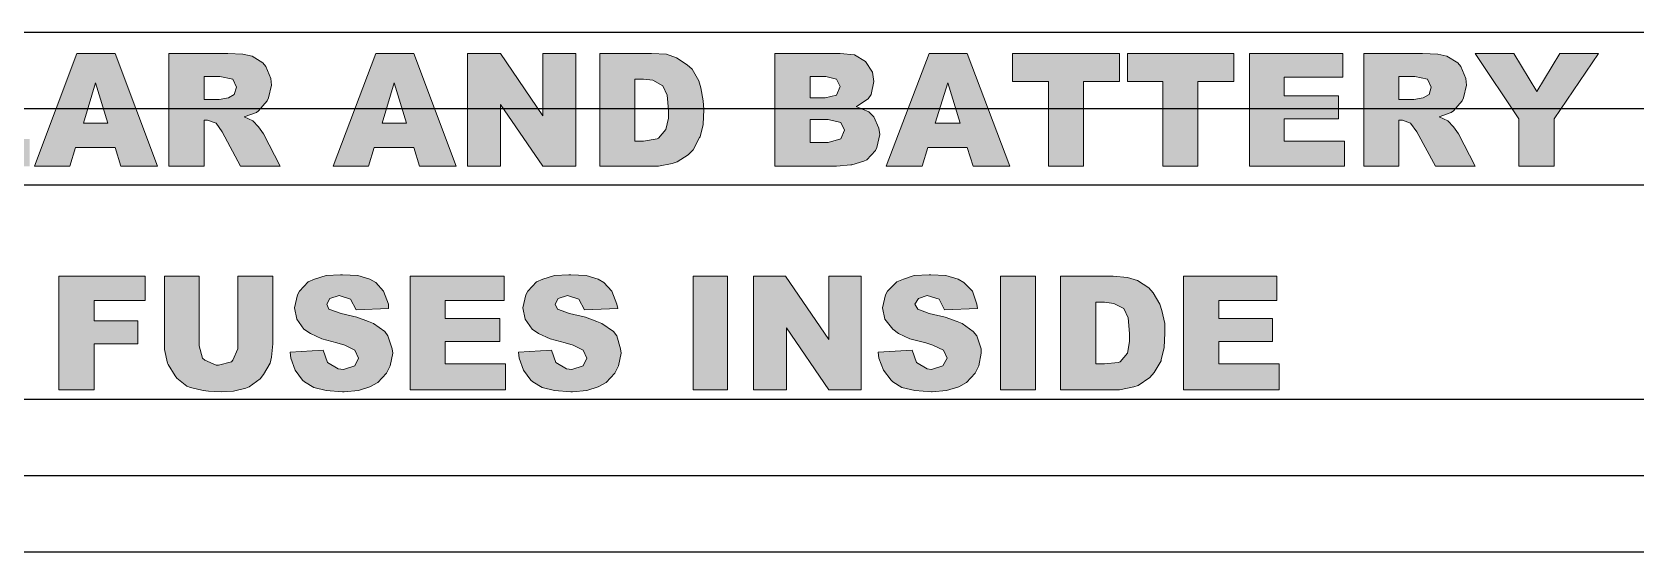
# Model space of a CAD drawing. Header units: inches. Extents: x 2382.42 to 2389.42, y 7443.56 to 7450.56.
# Drawn here: x 2384.88 to 2387.504, y 7443.56 to 7444.41 of the extents above; entities that cross this region are included whole.
import ezdxf

# ---------------------------------------------------------------- set-up
doc = ezdxf.new("R2010")
doc.units = ezdxf.units.IN
doc.header["$MEASUREMENT"] = 0
for name, color, linetype in [('fill', 72, 'Continuous'), ('outline', 7, 'Continuous'), ('Score', 72, 'Continuous')]:
    doc.layers.add(name, color=color, linetype=linetype)

msp = doc.modelspace()

# ---------------------------------------------------------------- hatches: boundary and pattern name
at = {"layer": 'fill'}
h = msp.add_hatch(color=256, dxfattribs=at)
h.dxf.hatch_style = 1
h.paths.add_polyline_path([(2384.9238, 7444.0112), (2384.9238, 7443.8256), (2384.9814, 7443.8256), (2384.9814, 7443.9008), (2385.053, 7443.9008), (2385.053, 7443.9384), (2384.9814, 7443.9384), (2384.9814, 7443.9713), (2385.0648, 7443.9713), (2385.0648, 7444.0112)])
h.paths.add_polyline_path([(2386.9161, 7443.9713), (2386.9161, 7444.0112), (2386.7634, 7444.0112), (2386.7634, 7443.8256), (2386.9197, 7443.8256), (2386.9197, 7443.8679), (2386.821, 7443.8679), (2386.821, 7443.9043), (2386.9091, 7443.9043), (2386.9091, 7443.9419), (2386.821, 7443.9419), (2386.821, 7443.9713)])
h.paths.add_polyline_path([(2386.6718, 7444.0089), (2386.6483, 7444.0112), (2386.5625, 7444.0112), (2386.5625, 7443.8256), (2386.6483, 7443.8256), (2386.6589, 7443.8256), (2386.6824, 7443.8303), (2386.6894, 7443.8327), (2386.7082, 7443.8456), (2386.7153, 7443.8538), (2386.727, 7443.8726), (2386.727, 7443.875), (2386.7317, 7443.8938), (2386.7329, 7443.9184), (2386.7329, 7443.9337), (2386.7282, 7443.9549), (2386.7247, 7443.9654), (2386.7141, 7443.9842), (2386.707, 7443.9924), (2386.6882, 7444.0042)])
h.paths.add_polyline_path([(2386.6201, 7443.9689), (2386.6342, 7443.9689), (2386.6495, 7443.9666), (2386.6659, 7443.9584), (2386.673, 7443.9431), (2386.6753, 7443.9173), (2386.6753, 7443.9043), (2386.6718, 7443.8855), (2386.66, 7443.8714), (2386.6565, 7443.8703), (2386.6342, 7443.8679), (2386.6201, 7443.8679)], flags=16)
h.paths.add_polyline_path([(2386.4639, 7443.8256), (2386.4639, 7444.0112), (2386.5214, 7444.0112), (2386.5214, 7443.8256)])
h.paths.add_polyline_path([(2386.3746, 7444.0124), (2386.3499, 7444.0136), (2386.3476, 7444.0136), (2386.3229, 7444.0124), (2386.3053, 7444.0065), (2386.2947, 7444.0018), (2386.2794, 7443.9866), (2386.2759, 7443.9807), (2386.2712, 7443.9596), (2386.2747, 7443.9408), (2386.2877, 7443.9243), (2386.2971, 7443.9173), (2386.3159, 7443.909), (2386.3417, 7443.902), (2386.3535, 7443.8985), (2386.3711, 7443.8902), (2386.3769, 7443.8773), (2386.3699, 7443.8644), (2386.3511, 7443.8585), (2386.3441, 7443.8597), (2386.3264, 7443.8703), (2386.3194, 7443.8902), (2386.2642, 7443.8867), (2386.2653, 7443.8773), (2386.2724, 7443.8574), (2386.2853, 7443.8409), (2386.2877, 7443.8386), (2386.3029, 7443.8292), (2386.3241, 7443.8245), (2386.3511, 7443.8221), (2386.3523, 7443.8221), (2386.3758, 7443.8245), (2386.3957, 7443.8303), (2386.4087, 7443.8374), (2386.4228, 7443.8527), (2386.4286, 7443.8644), (2386.4322, 7443.8855), (2386.4322, 7443.8926), (2386.4251, 7443.9137), (2386.4192, 7443.9208), (2386.4016, 7443.9337), (2386.3934, 7443.9372), (2386.3734, 7443.9443), (2386.3476, 7443.9502), (2386.3288, 7443.9572), (2386.3241, 7443.9654), (2386.33, 7443.9748), (2386.3441, 7443.9795), (2386.364, 7443.9736), (2386.3722, 7443.956), (2386.4263, 7443.9584), (2386.4251, 7443.9654), (2386.4181, 7443.9866), (2386.404, 7444.0007), (2386.3946, 7444.0065)])
h.paths.add_polyline_path([(2386.236, 7443.8256), (2386.236, 7444.0112), (2386.1831, 7444.0112), (2386.1831, 7443.9079), (2386.1126, 7444.0112), (2386.0598, 7444.0112), (2386.0598, 7443.8256), (2386.1138, 7443.8256), (2386.1138, 7443.9267), (2386.1831, 7443.8256)])
h.paths.add_polyline_path([(2385.9611, 7443.8256), (2385.9611, 7444.0112), (2386.0175, 7444.0112), (2386.0175, 7443.8256)])
h.paths.add_polyline_path([(2385.7861, 7444.0124), (2385.7614, 7444.0136), (2385.7579, 7444.0136), (2385.7344, 7444.0124), (2385.7156, 7444.0065), (2385.705, 7444.0018), (2385.6909, 7443.9866), (2385.6874, 7443.9807), (2385.6827, 7443.9596), (2385.6862, 7443.9408), (2385.698, 7443.9243), (2385.7085, 7443.9173), (2385.7273, 7443.909), (2385.752, 7443.902), (2385.7649, 7443.8985), (2385.7814, 7443.8902), (2385.7872, 7443.8773), (2385.7814, 7443.8644), (2385.7626, 7443.8585), (2385.7543, 7443.8597), (2385.7367, 7443.8703), (2385.7297, 7443.8902), (2385.6756, 7443.8867), (2385.6768, 7443.8773), (2385.6839, 7443.8574), (2385.6956, 7443.8409), (2385.6991, 7443.8386), (2385.7144, 7443.8292), (2385.7344, 7443.8245), (2385.7614, 7443.8221), (2385.7637, 7443.8221), (2385.7872, 7443.8245), (2385.806, 7443.8303), (2385.819, 7443.8374), (2385.8331, 7443.8527), (2385.8389, 7443.8644), (2385.8436, 7443.8855), (2385.8425, 7443.8926), (2385.8366, 7443.9137), (2385.8307, 7443.9208), (2385.8119, 7443.9337), (2385.8037, 7443.9372), (2385.7849, 7443.9443), (2385.759, 7443.9502), (2385.7391, 7443.9572), (2385.7356, 7443.9654), (2385.7403, 7443.9748), (2385.7555, 7443.9795), (2385.7743, 7443.9736), (2385.7837, 7443.956), (2385.8378, 7443.9584), (2385.8366, 7443.9654), (2385.8284, 7443.9866), (2385.8154, 7444.0007), (2385.806, 7444.0065)])
h.paths.add_polyline_path([(2385.6521, 7443.9713), (2385.6521, 7444.0112), (2385.4983, 7444.0112), (2385.4983, 7443.8256), (2385.6545, 7443.8256), (2385.6545, 7443.8679), (2385.5558, 7443.8679), (2385.5558, 7443.9043), (2385.6451, 7443.9043), (2385.6451, 7443.9419), (2385.5558, 7443.9419), (2385.5558, 7443.9713)])
h.paths.add_polyline_path([(2385.4125, 7444.0124), (2385.3878, 7444.0136), (2385.3843, 7444.0136), (2385.3608, 7444.0124), (2385.342, 7444.0065), (2385.3315, 7444.0018), (2385.3174, 7443.9866), (2385.3138, 7443.9807), (2385.3091, 7443.9596), (2385.3127, 7443.9408), (2385.3244, 7443.9243), (2385.335, 7443.9173), (2385.3538, 7443.909), (2385.3784, 7443.902), (2385.3914, 7443.8985), (2385.4078, 7443.8902), (2385.4137, 7443.8773), (2385.4078, 7443.8644), (2385.389, 7443.8585), (2385.3808, 7443.8597), (2385.3632, 7443.8703), (2385.3561, 7443.8902), (2385.3021, 7443.8867), (2385.3033, 7443.8773), (2385.3103, 7443.8574), (2385.3221, 7443.8409), (2385.3256, 7443.8386), (2385.3409, 7443.8292), (2385.3608, 7443.8245), (2385.3878, 7443.8221), (2385.3902, 7443.8221), (2385.4137, 7443.8245), (2385.4325, 7443.8303), (2385.4454, 7443.8374), (2385.4595, 7443.8527), (2385.4654, 7443.8644), (2385.4701, 7443.8855), (2385.4689, 7443.8926), (2385.4618, 7443.9137), (2385.4571, 7443.9208), (2385.4384, 7443.9337), (2385.4301, 7443.9372), (2385.4113, 7443.9443), (2385.3855, 7443.9502), (2385.3655, 7443.9572), (2385.362, 7443.9654), (2385.3667, 7443.9748), (2385.382, 7443.9795), (2385.4008, 7443.9736), (2385.4102, 7443.956), (2385.463, 7443.9584), (2385.463, 7443.9654), (2385.4548, 7443.9866), (2385.4419, 7444.0007), (2385.4325, 7444.0065)])
h.paths.add_polyline_path([(2385.1529, 7443.8973), (2385.1529, 7444.0112), (2385.0965, 7444.0112), (2385.0965, 7443.9008), (2385.0965, 7443.8914), (2385.1012, 7443.8691), (2385.1024, 7443.8667), (2385.1141, 7443.848), (2385.1165, 7443.8444), (2385.1329, 7443.8315), (2385.1388, 7443.8292), (2385.1599, 7443.8245), (2385.1682, 7443.8233), (2385.1893, 7443.8221), (2385.2093, 7443.8233), (2385.2293, 7443.828), (2385.2351, 7443.8303), (2385.2527, 7443.8433), (2385.2586, 7443.8503), (2385.2692, 7443.8691), (2385.2715, 7443.8785), (2385.2739, 7443.9008), (2385.2739, 7444.0112), (2385.2163, 7444.0112), (2385.2163, 7443.8973), (2385.2163, 7443.8926), (2385.2081, 7443.8738), (2385.2058, 7443.8714), (2385.1846, 7443.8656), (2385.1811, 7443.8656), (2385.1623, 7443.8738), (2385.1588, 7443.8773)])
h.paths.add_polyline_path([(2387.312, 7444.2685), (2387.312, 7444.191), (2387.3696, 7444.191), (2387.3696, 7444.2685), (2387.4424, 7444.3754), (2387.379, 7444.3754), (2387.3414, 7444.3131), (2387.3038, 7444.3754), (2387.2404, 7444.3754)])
h.paths.add_polyline_path([(2387.1793, 7444.3742), (2387.1546, 7444.3754), (2387.0583, 7444.3754), (2387.0583, 7444.191), (2387.1158, 7444.191), (2387.1158, 7444.2661), (2387.1217, 7444.2661), (2387.1346, 7444.2614), (2387.1452, 7444.2474), (2387.1757, 7444.191), (2387.2404, 7444.191), (2387.2133, 7444.2438), (2387.2051, 7444.2556), (2387.1957, 7444.265), (2387.1816, 7444.272), (2387.2016, 7444.2791), (2387.2051, 7444.2814), (2387.2192, 7444.2979), (2387.2216, 7444.3026), (2387.2263, 7444.3237), (2387.2251, 7444.3343), (2387.2169, 7444.3543), (2387.2122, 7444.3601), (2387.1945, 7444.3707)])
h.paths.add_polyline_path([(2387.1158, 7444.3378), (2387.1417, 7444.3378), (2387.1628, 7444.3331), (2387.1687, 7444.3202), (2387.1652, 7444.3084), (2387.1558, 7444.3026), (2387.1405, 7444.3002), (2387.1158, 7444.3002)], flags=16)
h.paths.add_polyline_path([(2387.0242, 7444.3366), (2387.0242, 7444.3754), (2386.8715, 7444.3754), (2386.8715, 7444.191), (2387.0266, 7444.191), (2387.0266, 7444.2321), (2386.9279, 7444.2321), (2386.9279, 7444.2685), (2387.0172, 7444.2685), (2387.0172, 7444.3061), (2386.9279, 7444.3061), (2386.9279, 7444.3366)])
h.paths.add_polyline_path([(2386.8457, 7444.3296), (2386.8457, 7444.3754), (2386.6718, 7444.3754), (2386.6718, 7444.3296), (2386.7294, 7444.3296), (2386.7294, 7444.191), (2386.7869, 7444.191), (2386.7869, 7444.3296)])
h.paths.add_polyline_path([(2386.6589, 7444.3296), (2386.6589, 7444.3754), (2386.4838, 7444.3754), (2386.4838, 7444.3296), (2386.5426, 7444.3296), (2386.5426, 7444.191), (2386.6001, 7444.191), (2386.6001, 7444.3296)])
h.paths.add_polyline_path([(2386.4791, 7444.191), (2386.4098, 7444.3754), (2386.3476, 7444.3754), (2386.2771, 7444.191), (2386.3358, 7444.191), (2386.3452, 7444.2215), (2386.4098, 7444.2215), (2386.4192, 7444.191)])
h.paths.add_polyline_path([(2386.3981, 7444.2614), (2386.357, 7444.2614), (2386.3781, 7444.3272)], flags=16)
h.paths.add_polyline_path([(2386.2254, 7444.373), (2386.2019, 7444.3754), (2386.095, 7444.3754), (2386.095, 7444.191), (2386.1937, 7444.191), (2386.196, 7444.191), (2386.2195, 7444.1933), (2386.2207, 7444.1933), (2386.2407, 7444.1992), (2386.2454, 7444.2015), (2386.2595, 7444.2168), (2386.2618, 7444.2215), (2386.2665, 7444.2427), (2386.2653, 7444.2532), (2386.2571, 7444.272), (2386.2489, 7444.2802), (2386.2278, 7444.2885), (2386.2301, 7444.2896), (2386.2477, 7444.3014), (2386.2524, 7444.3084), (2386.2571, 7444.3296), (2386.2548, 7444.3449), (2386.243, 7444.3625)])
h.paths.add_polyline_path([(2386.1526, 7444.3378), (2386.1784, 7444.3378), (2386.196, 7444.3331), (2386.2019, 7444.3214), (2386.196, 7444.3073), (2386.1772, 7444.3026), (2386.1526, 7444.3026)], flags=16)
h.paths.add_polyline_path([(2386.1526, 7444.2673), (2386.1819, 7444.2673), (2386.2031, 7444.2626), (2386.209, 7444.2497), (2386.2031, 7444.2356), (2386.1819, 7444.2297), (2386.1526, 7444.2297)], flags=16)
h.paths.add_polyline_path([(2385.9176, 7444.3742), (2385.893, 7444.3754), (2385.8084, 7444.3754), (2385.8084, 7444.191), (2385.893, 7444.191), (2385.9047, 7444.191), (2385.927, 7444.1957), (2385.9353, 7444.198), (2385.9529, 7444.2098), (2385.9611, 7444.218), (2385.9717, 7444.238), (2385.9728, 7444.2391), (2385.9775, 7444.2591), (2385.9787, 7444.2838), (2385.9775, 7444.2979), (2385.974, 7444.319), (2385.9705, 7444.3308), (2385.9599, 7444.3496), (2385.9517, 7444.3566), (2385.9341, 7444.3683)])
h.paths.add_polyline_path([(2385.8659, 7444.3331), (2385.88, 7444.3331), (2385.8953, 7444.3319), (2385.9118, 7444.3225), (2385.9188, 7444.3073), (2385.9212, 7444.2826), (2385.9212, 7444.2697), (2385.9165, 7444.2509), (2385.9047, 7444.2368), (2385.9024, 7444.2356), (2385.88, 7444.2321), (2385.8659, 7444.2321)], flags=16)
h.paths.add_polyline_path([(2385.7696, 7444.191), (2385.7696, 7444.3754), (2385.7156, 7444.3754), (2385.7156, 7444.2732), (2385.6463, 7444.3754), (2385.5922, 7444.3754), (2385.5922, 7444.191), (2385.6463, 7444.191), (2385.6463, 7444.292), (2385.7156, 7444.191)])
h.paths.add_polyline_path([(2385.5734, 7444.191), (2385.5041, 7444.3754), (2385.4419, 7444.3754), (2385.3726, 7444.191), (2385.4301, 7444.191), (2385.4395, 7444.2215), (2385.5041, 7444.2215), (2385.5135, 7444.191)])
h.paths.add_polyline_path([(2385.4924, 7444.2614), (2385.4524, 7444.2614), (2385.4724, 7444.3272)], flags=16)
h.paths.add_polyline_path([(2385.2246, 7444.3742), (2385.1999, 7444.3754), (2385.1036, 7444.3754), (2385.1036, 7444.191), (2385.1611, 7444.191), (2385.1611, 7444.2661), (2385.167, 7444.2661), (2385.1811, 7444.2614), (2385.1905, 7444.2474), (2385.221, 7444.191), (2385.2856, 7444.191), (2385.2586, 7444.2438), (2385.2504, 7444.2556), (2385.241, 7444.265), (2385.2269, 7444.272), (2385.2469, 7444.2791), (2385.2504, 7444.2814), (2385.2645, 7444.2979), (2385.2668, 7444.3026), (2385.2715, 7444.3237), (2385.2704, 7444.3343), (2385.2621, 7444.3543), (2385.2574, 7444.3601), (2385.2398, 7444.3707)])
h.paths.add_polyline_path([(2385.1611, 7444.3378), (2385.187, 7444.3378), (2385.2081, 7444.3331), (2385.214, 7444.3202), (2385.2105, 7444.3084), (2385.2011, 7444.3026), (2385.1858, 7444.3002), (2385.1611, 7444.3002)], flags=16)
h.paths.add_polyline_path([(2385.0848, 7444.191), (2385.0155, 7444.3754), (2384.9532, 7444.3754), (2384.8839, 7444.191), (2384.9415, 7444.191), (2384.9508, 7444.2215), (2385.0155, 7444.2215), (2385.0249, 7444.191)])
h.paths.add_polyline_path([(2385.0037, 7444.2614), (2384.9638, 7444.2614), (2384.9837, 7444.3272)], flags=16)
h.paths.add_polyline_path([(2384.7864, 7444.2356), (2384.7864, 7444.3754), (2384.73, 7444.3754), (2384.73, 7444.191), (2384.8757, 7444.191), (2384.8757, 7444.2356)])
h.paths.add_polyline_path([(2384.6266, 7444.3766), (2384.602, 7444.3789), (2384.5879, 7444.3777), (2384.5667, 7444.3742), (2384.5479, 7444.366), (2384.5315, 7444.3531), (2384.5244, 7444.3449), (2384.515, 7444.3272), (2384.5092, 7444.3061), (2384.5068, 7444.2826), (2384.5068, 7444.2685), (2384.5115, 7444.2474), (2384.5197, 7444.2286), (2384.5209, 7444.2262), (2384.535, 7444.2086), (2384.5526, 7444.1968), (2384.5608, 7444.1945), (2384.5808, 7444.1886), (2384.6043, 7444.1874), (2384.6161, 7444.1874), (2384.6372, 7444.191), (2384.656, 7444.1992), (2384.6583, 7444.2004), (2384.6748, 7444.2133), (2384.6877, 7444.2309), (2384.6912, 7444.2403), (2384.6971, 7444.2603), (2384.6983, 7444.2849), (2384.6983, 7444.2979), (2384.6936, 7444.319), (2384.6854, 7444.3378), (2384.6736, 7444.3543), (2384.6642, 7444.3613), (2384.6466, 7444.3707)])
h.paths.add_polyline_path([(2384.582, 7444.3296), (2384.602, 7444.3355), (2384.6137, 7444.3343), (2384.6313, 7444.3237), (2384.6384, 7444.3096), (2384.6419, 7444.2849), (2384.6419, 7444.2826), (2384.6384, 7444.2579), (2384.6313, 7444.2415), (2384.6231, 7444.2356), (2384.6031, 7444.2297), (2384.5914, 7444.2309), (2384.5749, 7444.2427), (2384.5667, 7444.2579), (2384.5644, 7444.2826), (2384.5667, 7444.3061), (2384.5749, 7444.3237)], flags=16)
h.paths.add_polyline_path([(2384.4281, 7444.3766), (2384.4023, 7444.3789), (2384.3999, 7444.3789), (2384.3752, 7444.3766), (2384.3576, 7444.3719), (2384.347, 7444.366), (2384.333, 7444.3519), (2384.3294, 7444.3449), (2384.3236, 7444.3249), (2384.3283, 7444.3061), (2384.34, 7444.2885), (2384.3494, 7444.2814), (2384.3694, 7444.2732), (2384.394, 7444.2661), (2384.407, 7444.2626), (2384.4234, 7444.2556), (2384.4293, 7444.2427), (2384.4234, 7444.2297), (2384.4046, 7444.2239), (2384.3964, 7444.2239), (2384.3788, 7444.2344), (2384.3717, 7444.2556), (2384.3177, 7444.2521), (2384.3189, 7444.2427), (2384.3247, 7444.2227), (2384.3377, 7444.2051), (2384.34, 7444.2027), (2384.3553, 7444.1945), (2384.3764, 7444.1886), (2384.4034, 7444.1874), (2384.4058, 7444.1874), (2384.4281, 7444.1898), (2384.4481, 7444.1945), (2384.461, 7444.2027), (2384.4751, 7444.218), (2384.481, 7444.2297), (2384.4857, 7444.2509), (2384.4845, 7444.2579), (2384.4774, 7444.2779), (2384.4727, 7444.2849), (2384.4539, 7444.299), (2384.4457, 7444.3026), (2384.4269, 7444.3084), (2384.3999, 7444.3155), (2384.3811, 7444.3214), (2384.3764, 7444.3296), (2384.3823, 7444.3402), (2384.3976, 7444.3449), (2384.4164, 7444.339), (2384.4246, 7444.3202), (2384.4786, 7444.3237), (2384.4774, 7444.3308), (2384.4704, 7444.3507), (2384.4575, 7444.366), (2384.4469, 7444.3707)])

# ---------------------------------------------------------------- linework, layer by layer
at = {"layer": 'outline'}
for p, q in [((2383.794, 7444.4103), (2388.0405, 7444.4103)), ((2383.7422, 7444.2853), (2388.0922, 7444.2853)), ((2383.6905, 7444.1603), (2388.144, 7444.1603)), ((2382.7922, 7443.8103), (2389.0422, 7443.8103)), ((2382.7922, 7443.6853), (2389.0422, 7443.6853)), ((2382.7922, 7443.5603), (2389.0422, 7443.5603))]:
    msp.add_line(p, q, dxfattribs=at)
at = {"layer": 'Score', "lineweight": 0}
for p, q in [((2384.9532, 7444.3754), (2384.8839, 7444.191)), ((2385.0155, 7444.3754), (2384.9532, 7444.3754)), ((2385.0848, 7444.191), (2385.0155, 7444.3754)), ((2385.1999, 7444.3754), (2385.1036, 7444.3754)), ((2385.1036, 7444.3754), (2385.1036, 7444.191)), ((2385.2246, 7444.3742), (2385.1999, 7444.3754)), ((2385.2398, 7444.3707), (2385.2246, 7444.3742)), ((2385.2574, 7444.3601), (2385.2398, 7444.3707)), ((2385.4419, 7444.3754), (2385.3726, 7444.191)), ((2385.5041, 7444.3754), (2385.4419, 7444.3754)), ((2385.5734, 7444.191), (2385.5041, 7444.3754)), ((2385.6463, 7444.3754), (2385.5922, 7444.3754)), ((2385.5922, 7444.3754), (2385.5922, 7444.191)), ((2385.7156, 7444.2732), (2385.6463, 7444.3754)), ((2385.7696, 7444.3754), (2385.7156, 7444.3754)), ((2385.7156, 7444.3754), (2385.7156, 7444.2732)), ((2385.7696, 7444.191), (2385.7696, 7444.3754)), ((2385.893, 7444.3754), (2385.8084, 7444.3754)), ((2385.8084, 7444.3754), (2385.8084, 7444.191)), ((2385.9176, 7444.3742), (2385.893, 7444.3754)), ((2385.9341, 7444.3683), (2385.9176, 7444.3742)), ((2385.9517, 7444.3566), (2385.9341, 7444.3683)), ((2386.2019, 7444.3754), (2386.095, 7444.3754)), ((2386.095, 7444.3754), (2386.095, 7444.191)), ((2386.2254, 7444.373), (2386.2019, 7444.3754)), ((2386.243, 7444.3625), (2386.2254, 7444.373)), ((2386.3476, 7444.3754), (2386.2771, 7444.191)), ((2386.4098, 7444.3754), (2386.3476, 7444.3754)), ((2386.4791, 7444.191), (2386.4098, 7444.3754)), ((2386.6589, 7444.3754), (2386.4838, 7444.3754)), ((2386.4838, 7444.3754), (2386.4838, 7444.3296)), ((2386.6589, 7444.3296), (2386.6589, 7444.3754)), ((2386.8457, 7444.3754), (2386.6718, 7444.3754)), ((2386.6718, 7444.3754), (2386.6718, 7444.3296)), ((2386.8457, 7444.3296), (2386.8457, 7444.3754)), ((2387.0242, 7444.3754), (2386.8715, 7444.3754)), ((2386.8715, 7444.3754), (2386.8715, 7444.191)), ((2387.0242, 7444.3366), (2387.0242, 7444.3754)), ((2387.1546, 7444.3754), (2387.0583, 7444.3754)), ((2387.0583, 7444.3754), (2387.0583, 7444.191)), ((2387.1793, 7444.3742), (2387.1546, 7444.3754)), ((2387.1945, 7444.3707), (2387.1793, 7444.3742)), ((2387.2122, 7444.3601), (2387.1945, 7444.3707)), ((2387.3038, 7444.3754), (2387.2404, 7444.3754)), ((2387.2404, 7444.3754), (2387.312, 7444.2685)), ((2387.3414, 7444.3131), (2387.3038, 7444.3754)), ((2387.379, 7444.3754), (2387.3414, 7444.3131)), ((2387.3696, 7444.2685), (2387.4424, 7444.3754)), ((2387.4424, 7444.3754), (2387.379, 7444.3754)), ((2385.1611, 7444.3002), (2385.1611, 7444.3378)), ((2385.1611, 7444.3378), (2385.187, 7444.3378)), ((2385.187, 7444.3378), (2385.187, 7444.3378)), ((2385.187, 7444.3378), (2385.2081, 7444.3331)), ((2385.2621, 7444.3543), (2385.2574, 7444.3601)), ((2385.2704, 7444.3343), (2385.2621, 7444.3543)), ((2385.9599, 7444.3496), (2385.9517, 7444.3566)), ((2385.9705, 7444.3308), (2385.9599, 7444.3496)), ((2386.1526, 7444.3026), (2386.1526, 7444.3378)), ((2386.1526, 7444.3378), (2386.1784, 7444.3378)), ((2386.1784, 7444.3378), (2386.196, 7444.3331)), ((2386.2548, 7444.3449), (2386.243, 7444.3625)), ((2386.243, 7444.3625), (2386.243, 7444.3625)), ((2386.2571, 7444.3296), (2386.2548, 7444.3449)), ((2387.1158, 7444.3002), (2387.1158, 7444.3378)), ((2387.1158, 7444.3378), (2387.1417, 7444.3378)), ((2387.1417, 7444.3378), (2387.1417, 7444.3378)), ((2387.1417, 7444.3378), (2387.1628, 7444.3331)), ((2387.2169, 7444.3543), (2387.2122, 7444.3601)), ((2387.2251, 7444.3343), (2387.2169, 7444.3543)), ((2384.9638, 7444.2614), (2384.9837, 7444.3272)), ((2384.9837, 7444.3272), (2385.0037, 7444.2614)), ((2385.2081, 7444.3331), (2385.214, 7444.3202)), ((2385.214, 7444.3202), (2385.2105, 7444.3084)), ((2385.2668, 7444.3026), (2385.2715, 7444.3237)), ((2385.2715, 7444.3237), (2385.2704, 7444.3343)), ((2385.4524, 7444.2614), (2385.4724, 7444.3272)), ((2385.4724, 7444.3272), (2385.4924, 7444.2614)), ((2385.8659, 7444.2321), (2385.8659, 7444.3331)), ((2385.8659, 7444.3331), (2385.88, 7444.3331)), ((2385.88, 7444.3331), (2385.8953, 7444.3319)), ((2385.8953, 7444.3319), (2385.9118, 7444.3225)), ((2385.9118, 7444.3225), (2385.9188, 7444.3073)), ((2385.974, 7444.319), (2385.9705, 7444.3308)), ((2385.9775, 7444.2979), (2385.974, 7444.319)), ((2386.196, 7444.3331), (2386.2019, 7444.3214)), ((2386.2019, 7444.3214), (2386.196, 7444.3073)), ((2386.2524, 7444.3084), (2386.2571, 7444.3296)), ((2386.357, 7444.2614), (2386.3781, 7444.3272)), ((2386.3781, 7444.3272), (2386.3981, 7444.2614)), ((2386.4838, 7444.3296), (2386.5426, 7444.3296)), ((2386.5426, 7444.3296), (2386.5426, 7444.191)), ((2386.6001, 7444.191), (2386.6001, 7444.3296)), ((2386.6001, 7444.3296), (2386.6589, 7444.3296)), ((2386.6718, 7444.3296), (2386.7294, 7444.3296)), ((2386.7294, 7444.3296), (2386.7294, 7444.191)), ((2386.7869, 7444.191), (2386.7869, 7444.3296)), ((2386.7869, 7444.3296), (2386.8457, 7444.3296)), ((2386.9279, 7444.3061), (2386.9279, 7444.3366)), ((2386.9279, 7444.3366), (2387.0242, 7444.3366)), ((2387.1628, 7444.3331), (2387.1687, 7444.3202)), ((2387.1687, 7444.3202), (2387.1652, 7444.3084)), ((2387.2216, 7444.3026), (2387.2263, 7444.3237)), ((2387.2263, 7444.3237), (2387.2251, 7444.3343)), ((2385.1858, 7444.3002), (2385.1611, 7444.3002)), ((2385.2011, 7444.3026), (2385.1858, 7444.3002)), ((2385.2105, 7444.3084), (2385.2011, 7444.3026)), ((2385.2504, 7444.2814), (2385.2645, 7444.2979)), ((2385.2645, 7444.2979), (2385.2668, 7444.3026)), ((2385.6463, 7444.292), (2385.7156, 7444.191)), ((2385.6463, 7444.191), (2385.6463, 7444.292)), ((2385.9188, 7444.3073), (2385.9212, 7444.2826)), ((2385.9787, 7444.2838), (2385.9775, 7444.2979)), ((2386.1772, 7444.3026), (2386.1526, 7444.3026)), ((2386.196, 7444.3073), (2386.1772, 7444.3026)), ((2386.2278, 7444.2885), (2386.2301, 7444.2896)), ((2386.2489, 7444.2802), (2386.2278, 7444.2885)), ((2386.2301, 7444.2896), (2386.2477, 7444.3014)), ((2386.2477, 7444.3014), (2386.2524, 7444.3084)), ((2387.0172, 7444.3061), (2386.9279, 7444.3061)), ((2387.0172, 7444.2685), (2387.0172, 7444.3061)), ((2387.1405, 7444.3002), (2387.1158, 7444.3002)), ((2387.1558, 7444.3026), (2387.1405, 7444.3002)), ((2387.1652, 7444.3084), (2387.1558, 7444.3026)), ((2387.2051, 7444.2814), (2387.2192, 7444.2979)), ((2387.2192, 7444.2979), (2387.2216, 7444.3026)), ((2385.0037, 7444.2614), (2384.9638, 7444.2614)), ((2385.1611, 7444.191), (2385.1611, 7444.2661)), ((2385.1611, 7444.2661), (2385.167, 7444.2661)), ((2385.167, 7444.2661), (2385.1811, 7444.2614)), ((2385.1811, 7444.2614), (2385.1905, 7444.2474)), ((2385.2269, 7444.272), (2385.2469, 7444.2791)), ((2385.241, 7444.265), (2385.2269, 7444.272)), ((2385.2504, 7444.2556), (2385.241, 7444.265)), ((2385.2469, 7444.2791), (2385.2504, 7444.2814)), ((2385.4924, 7444.2614), (2385.4524, 7444.2614)), ((2385.9212, 7444.2697), (2385.9165, 7444.2509)), ((2385.9212, 7444.2826), (2385.9212, 7444.2697)), ((2385.9728, 7444.2391), (2385.9775, 7444.2591)), ((2385.9775, 7444.2591), (2385.9787, 7444.2838)), ((2386.1526, 7444.2297), (2386.1526, 7444.2673)), ((2386.1526, 7444.2673), (2386.1819, 7444.2673)), ((2386.1819, 7444.2673), (2386.1819, 7444.2673)), ((2386.1819, 7444.2673), (2386.2031, 7444.2626)), ((2386.2031, 7444.2626), (2386.209, 7444.2497)), ((2386.2571, 7444.272), (2386.2489, 7444.2802)), ((2386.2653, 7444.2532), (2386.2571, 7444.272)), ((2386.3981, 7444.2614), (2386.357, 7444.2614)), ((2386.9279, 7444.2321), (2386.9279, 7444.2685)), ((2386.9279, 7444.2685), (2387.0172, 7444.2685)), ((2387.1158, 7444.191), (2387.1158, 7444.2661)), ((2387.1158, 7444.2661), (2387.1217, 7444.2661)), ((2387.1217, 7444.2661), (2387.1346, 7444.2614)), ((2387.1346, 7444.2614), (2387.1452, 7444.2474)), ((2387.1816, 7444.272), (2387.2016, 7444.2791)), ((2387.1957, 7444.265), (2387.1816, 7444.272)), ((2387.2051, 7444.2556), (2387.1957, 7444.265)), ((2387.2016, 7444.2791), (2387.2051, 7444.2814)), ((2387.312, 7444.2685), (2387.312, 7444.191)), ((2387.3696, 7444.191), (2387.3696, 7444.2685)), ((2385.1905, 7444.2474), (2385.221, 7444.191)), ((2385.2586, 7444.2438), (2385.2504, 7444.2556)), ((2385.2856, 7444.191), (2385.2586, 7444.2438)), ((2385.9024, 7444.2356), (2385.88, 7444.2321)), ((2385.9047, 7444.2368), (2385.9024, 7444.2356)), ((2385.9165, 7444.2509), (2385.9047, 7444.2368)), ((2385.9611, 7444.218), (2385.9717, 7444.238)), ((2385.9717, 7444.238), (2385.9728, 7444.2391)), ((2386.2031, 7444.2356), (2386.1819, 7444.2297)), ((2386.209, 7444.2497), (2386.2031, 7444.2356)), ((2386.2031, 7444.2356), (2386.2031, 7444.2356)), ((2386.2618, 7444.2215), (2386.2665, 7444.2427)), ((2386.2665, 7444.2427), (2386.2653, 7444.2532)), ((2387.1452, 7444.2474), (2387.1757, 7444.191)), ((2387.2133, 7444.2438), (2387.2051, 7444.2556)), ((2387.2404, 7444.191), (2387.2133, 7444.2438)), ((2384.9415, 7444.191), (2384.9508, 7444.2215)), ((2384.9508, 7444.2215), (2385.0155, 7444.2215)), ((2385.0155, 7444.2215), (2385.0249, 7444.191)), ((2385.4301, 7444.191), (2385.4395, 7444.2215)), ((2385.4395, 7444.2215), (2385.5041, 7444.2215)), ((2385.5041, 7444.2215), (2385.5135, 7444.191)), ((2385.88, 7444.2321), (2385.8659, 7444.2321)), ((2385.9353, 7444.198), (2385.9529, 7444.2098)), ((2385.9529, 7444.2098), (2385.9611, 7444.218)), ((2386.1819, 7444.2297), (2386.1526, 7444.2297)), ((2386.2454, 7444.2015), (2386.2595, 7444.2168)), ((2386.2595, 7444.2168), (2386.2618, 7444.2215)), ((2386.3358, 7444.191), (2386.3452, 7444.2215)), ((2386.3452, 7444.2215), (2386.4098, 7444.2215)), ((2386.4098, 7444.2215), (2386.4192, 7444.191)), ((2387.0266, 7444.2321), (2386.9279, 7444.2321)), ((2387.0266, 7444.191), (2387.0266, 7444.2321)), ((2384.8839, 7444.191), (2384.9415, 7444.191)), ((2385.0249, 7444.191), (2385.0848, 7444.191)), ((2385.1036, 7444.191), (2385.1611, 7444.191)), ((2385.221, 7444.191), (2385.2856, 7444.191)), ((2385.3726, 7444.191), (2385.4301, 7444.191)), ((2385.5135, 7444.191), (2385.5734, 7444.191)), ((2385.5922, 7444.191), (2385.6463, 7444.191)), ((2385.7156, 7444.191), (2385.7696, 7444.191)), ((2385.8084, 7444.191), (2385.893, 7444.191)), ((2385.893, 7444.191), (2385.9047, 7444.191)), ((2385.9047, 7444.191), (2385.927, 7444.1957)), ((2385.927, 7444.1957), (2385.9353, 7444.198)), ((2386.095, 7444.191), (2386.1937, 7444.191)), ((2386.1937, 7444.191), (2386.196, 7444.191)), ((2386.196, 7444.191), (2386.2195, 7444.1933)), ((2386.2195, 7444.1933), (2386.2207, 7444.1933)), ((2386.2207, 7444.1933), (2386.2407, 7444.1992)), ((2386.2407, 7444.1992), (2386.2454, 7444.2015)), ((2386.2771, 7444.191), (2386.3358, 7444.191)), ((2386.4192, 7444.191), (2386.4791, 7444.191)), ((2386.5426, 7444.191), (2386.6001, 7444.191)), ((2386.7294, 7444.191), (2386.7869, 7444.191)), ((2386.8715, 7444.191), (2387.0266, 7444.191)), ((2387.0583, 7444.191), (2387.1158, 7444.191)), ((2387.1757, 7444.191), (2387.2404, 7444.191)), ((2387.312, 7444.191), (2387.3696, 7444.191)), ((2385.0648, 7444.0112), (2384.9238, 7444.0112)), ((2384.9238, 7444.0112), (2384.9238, 7443.8256)), ((2385.0648, 7443.9713), (2385.0648, 7444.0112)), ((2385.1529, 7444.0112), (2385.0965, 7444.0112)), ((2385.0965, 7444.0112), (2385.0965, 7443.9008)), ((2385.1529, 7443.8973), (2385.1529, 7444.0112)), ((2385.2739, 7444.0112), (2385.2163, 7444.0112)), ((2385.2163, 7444.0112), (2385.2163, 7443.8973)), ((2385.2739, 7443.9008), (2385.2739, 7444.0112)), ((2385.3315, 7444.0018), (2385.3174, 7443.9866)), ((2385.342, 7444.0065), (2385.3315, 7444.0018)), ((2385.3608, 7444.0124), (2385.342, 7444.0065)), ((2385.3843, 7444.0136), (2385.3608, 7444.0124)), ((2385.3878, 7444.0136), (2385.3843, 7444.0136)), ((2385.4125, 7444.0124), (2385.3878, 7444.0136)), ((2385.4325, 7444.0065), (2385.4125, 7444.0124)), ((2385.4419, 7444.0007), (2385.4325, 7444.0065)), ((2385.4548, 7443.9866), (2385.4419, 7444.0007)), ((2385.6521, 7444.0112), (2385.4983, 7444.0112)), ((2385.4983, 7444.0112), (2385.4983, 7443.8256)), ((2385.6521, 7443.9713), (2385.6521, 7444.0112)), ((2385.705, 7444.0018), (2385.6909, 7443.9866)), ((2385.7156, 7444.0065), (2385.705, 7444.0018)), ((2385.7344, 7444.0124), (2385.7156, 7444.0065)), ((2385.7579, 7444.0136), (2385.7344, 7444.0124)), ((2385.7614, 7444.0136), (2385.7579, 7444.0136)), ((2385.7861, 7444.0124), (2385.7614, 7444.0136)), ((2385.806, 7444.0065), (2385.7861, 7444.0124)), ((2385.8154, 7444.0007), (2385.806, 7444.0065)), ((2385.8284, 7443.9866), (2385.8154, 7444.0007)), ((2385.9611, 7444.0112), (2386.0175, 7444.0112)), ((2385.9611, 7443.8256), (2385.9611, 7444.0112)), ((2385.9611, 7444.0112), (2385.9611, 7444.0112)), ((2386.0175, 7444.0112), (2386.0175, 7443.8256)), ((2386.1126, 7444.0112), (2386.0598, 7444.0112)), ((2386.0598, 7444.0112), (2386.0598, 7443.8256)), ((2386.1831, 7443.9079), (2386.1126, 7444.0112)), ((2386.236, 7444.0112), (2386.1831, 7444.0112)), ((2386.1831, 7444.0112), (2386.1831, 7443.9079)), ((2386.236, 7443.8256), (2386.236, 7444.0112)), ((2386.2947, 7444.0018), (2386.2794, 7443.9866)), ((2386.3053, 7444.0065), (2386.2947, 7444.0018)), ((2386.3229, 7444.0124), (2386.3053, 7444.0065)), ((2386.3476, 7444.0136), (2386.3229, 7444.0124)), ((2386.3499, 7444.0136), (2386.3476, 7444.0136)), ((2386.3746, 7444.0124), (2386.3499, 7444.0136)), ((2386.3946, 7444.0065), (2386.3746, 7444.0124)), ((2386.404, 7444.0007), (2386.3946, 7444.0065)), ((2386.4181, 7443.9866), (2386.404, 7444.0007)), ((2386.4639, 7444.0112), (2386.5214, 7444.0112)), ((2386.4639, 7443.8256), (2386.4639, 7444.0112)), ((2386.4639, 7444.0112), (2386.4639, 7444.0112)), ((2386.5214, 7444.0112), (2386.5214, 7443.8256)), ((2386.6483, 7444.0112), (2386.5625, 7444.0112)), ((2386.5625, 7444.0112), (2386.5625, 7443.8256)), ((2386.6718, 7444.0089), (2386.6483, 7444.0112)), ((2386.6882, 7444.0042), (2386.6718, 7444.0089)), ((2386.707, 7443.9924), (2386.6882, 7444.0042)), ((2386.9161, 7444.0112), (2386.7634, 7444.0112)), ((2386.7634, 7444.0112), (2386.7634, 7443.8256)), ((2386.9161, 7443.9713), (2386.9161, 7444.0112)), ((2384.9814, 7443.9384), (2384.9814, 7443.9713)), ((2384.9814, 7443.9713), (2385.0648, 7443.9713)), ((2385.3138, 7443.9807), (2385.3091, 7443.9596)), ((2385.3174, 7443.9866), (2385.3138, 7443.9807)), ((2385.362, 7443.9654), (2385.3667, 7443.9748)), ((2385.3667, 7443.9748), (2385.382, 7443.9795)), ((2385.382, 7443.9795), (2385.4008, 7443.9736)), ((2385.4008, 7443.9736), (2385.4102, 7443.956)), ((2385.463, 7443.9654), (2385.4548, 7443.9866)), ((2385.5558, 7443.9419), (2385.5558, 7443.9713)), ((2385.5558, 7443.9713), (2385.6521, 7443.9713)), ((2385.6874, 7443.9807), (2385.6827, 7443.9596)), ((2385.6909, 7443.9866), (2385.6874, 7443.9807)), ((2385.7356, 7443.9654), (2385.7403, 7443.9748)), ((2385.7403, 7443.9748), (2385.7555, 7443.9795)), ((2385.7555, 7443.9795), (2385.7743, 7443.9736)), ((2385.7743, 7443.9736), (2385.7837, 7443.956)), ((2385.8366, 7443.9654), (2385.8284, 7443.9866)), ((2386.2759, 7443.9807), (2386.2712, 7443.9596)), ((2386.2794, 7443.9866), (2386.2759, 7443.9807)), ((2386.3241, 7443.9654), (2386.33, 7443.9748)), ((2386.33, 7443.9748), (2386.3441, 7443.9795)), ((2386.3441, 7443.9795), (2386.364, 7443.9736)), ((2386.364, 7443.9736), (2386.3722, 7443.956)), ((2386.4251, 7443.9654), (2386.4181, 7443.9866)), ((2386.7141, 7443.9842), (2386.707, 7443.9924)), ((2386.7247, 7443.9654), (2386.7141, 7443.9842)), ((2386.821, 7443.9419), (2386.821, 7443.9713)), ((2386.821, 7443.9713), (2386.9161, 7443.9713)), ((2385.3091, 7443.9596), (2385.3127, 7443.9408)), ((2385.3655, 7443.9572), (2385.362, 7443.9654)), ((2385.3855, 7443.9502), (2385.3655, 7443.9572)), ((2385.4113, 7443.9443), (2385.3855, 7443.9502)), ((2385.4102, 7443.956), (2385.463, 7443.9584)), ((2385.4301, 7443.9372), (2385.4113, 7443.9443)), ((2385.463, 7443.9584), (2385.463, 7443.9654)), ((2385.6827, 7443.9596), (2385.6862, 7443.9408)), ((2385.7391, 7443.9572), (2385.7356, 7443.9654)), ((2385.759, 7443.9502), (2385.7391, 7443.9572)), ((2385.7849, 7443.9443), (2385.759, 7443.9502)), ((2385.7837, 7443.956), (2385.8378, 7443.9584)), ((2385.8037, 7443.9372), (2385.7849, 7443.9443)), ((2385.8378, 7443.9584), (2385.8366, 7443.9654)), ((2386.2712, 7443.9596), (2386.2747, 7443.9408)), ((2386.3288, 7443.9572), (2386.3241, 7443.9654)), ((2386.3476, 7443.9502), (2386.3288, 7443.9572)), ((2386.3734, 7443.9443), (2386.3476, 7443.9502)), ((2386.3722, 7443.956), (2386.4263, 7443.9584)), ((2386.3934, 7443.9372), (2386.3734, 7443.9443)), ((2386.4263, 7443.9584), (2386.4251, 7443.9654)), ((2386.6201, 7443.8679), (2386.6201, 7443.9689)), ((2386.6201, 7443.9689), (2386.6342, 7443.9689)), ((2386.6342, 7443.9689), (2386.6495, 7443.9666)), ((2386.6495, 7443.9666), (2386.6659, 7443.9584)), ((2386.6659, 7443.9584), (2386.673, 7443.9431)), ((2386.7282, 7443.9549), (2386.7247, 7443.9654)), ((2386.7329, 7443.9337), (2386.7282, 7443.9549)), ((2385.053, 7443.9384), (2384.9814, 7443.9384)), ((2385.053, 7443.9008), (2385.053, 7443.9384)), ((2385.3127, 7443.9408), (2385.3244, 7443.9243)), ((2385.3244, 7443.9243), (2385.335, 7443.9173)), ((2385.4384, 7443.9337), (2385.4301, 7443.9372)), ((2385.4571, 7443.9208), (2385.4384, 7443.9337)), ((2385.4618, 7443.9137), (2385.4571, 7443.9208)), ((2385.6451, 7443.9419), (2385.5558, 7443.9419)), ((2385.6451, 7443.9043), (2385.6451, 7443.9419)), ((2385.6862, 7443.9408), (2385.698, 7443.9243)), ((2385.698, 7443.9243), (2385.7085, 7443.9173)), ((2385.8119, 7443.9337), (2385.8037, 7443.9372)), ((2385.8307, 7443.9208), (2385.8119, 7443.9337)), ((2385.8366, 7443.9137), (2385.8307, 7443.9208)), ((2386.1138, 7443.9267), (2386.1831, 7443.8256)), ((2386.1138, 7443.8256), (2386.1138, 7443.9267)), ((2386.2747, 7443.9408), (2386.2877, 7443.9243)), ((2386.2877, 7443.9243), (2386.2971, 7443.9173)), ((2386.4016, 7443.9337), (2386.3934, 7443.9372)), ((2386.4192, 7443.9208), (2386.4016, 7443.9337)), ((2386.4251, 7443.9137), (2386.4192, 7443.9208)), ((2386.673, 7443.9431), (2386.6753, 7443.9173)), ((2386.7317, 7443.8938), (2386.7329, 7443.9184)), ((2386.7329, 7443.9184), (2386.7329, 7443.9337)), ((2386.9091, 7443.9419), (2386.821, 7443.9419)), ((2386.9091, 7443.9043), (2386.9091, 7443.9419)), ((2384.9814, 7443.8256), (2384.9814, 7443.9008)), ((2384.9814, 7443.9008), (2385.053, 7443.9008)), ((2385.0965, 7443.9008), (2385.0965, 7443.8914)), ((2385.1588, 7443.8773), (2385.1529, 7443.8973)), ((2385.2163, 7443.8926), (2385.2081, 7443.8738)), ((2385.2163, 7443.8973), (2385.2163, 7443.8926)), ((2385.2715, 7443.8785), (2385.2739, 7443.9008)), ((2385.335, 7443.9173), (2385.3538, 7443.909)), ((2385.3538, 7443.909), (2385.3784, 7443.902)), ((2385.3784, 7443.902), (2385.3914, 7443.8985)), ((2385.3914, 7443.8985), (2385.4078, 7443.8902)), ((2385.4689, 7443.8926), (2385.4618, 7443.9137)), ((2385.4701, 7443.8855), (2385.4689, 7443.8926)), ((2385.5558, 7443.8679), (2385.5558, 7443.9043)), ((2385.5558, 7443.9043), (2385.6451, 7443.9043)), ((2385.7085, 7443.9173), (2385.7273, 7443.909)), ((2385.7273, 7443.909), (2385.752, 7443.902)), ((2385.752, 7443.902), (2385.7649, 7443.8985)), ((2385.7649, 7443.8985), (2385.7814, 7443.8902)), ((2385.8425, 7443.8926), (2385.8366, 7443.9137)), ((2385.8436, 7443.8855), (2385.8425, 7443.8926)), ((2386.2971, 7443.9173), (2386.3159, 7443.909)), ((2386.3159, 7443.909), (2386.3417, 7443.902)), ((2386.3417, 7443.902), (2386.3535, 7443.8985)), ((2386.3535, 7443.8985), (2386.3711, 7443.8902)), ((2386.4322, 7443.8926), (2386.4251, 7443.9137)), ((2386.4322, 7443.8855), (2386.4322, 7443.8926)), ((2386.6753, 7443.9043), (2386.6718, 7443.8855)), ((2386.6753, 7443.9173), (2386.6753, 7443.9043)), ((2386.727, 7443.875), (2386.7317, 7443.8938)), ((2386.821, 7443.8679), (2386.821, 7443.9043)), ((2386.821, 7443.9043), (2386.9091, 7443.9043)), ((2385.0965, 7443.8914), (2385.1012, 7443.8691)), ((2385.1012, 7443.8691), (2385.1024, 7443.8667)), ((2385.1024, 7443.8667), (2385.1141, 7443.848)), ((2385.1623, 7443.8738), (2385.1588, 7443.8773)), ((2385.1811, 7443.8656), (2385.1623, 7443.8738)), ((2385.1846, 7443.8656), (2385.1811, 7443.8656)), ((2385.2058, 7443.8714), (2385.1846, 7443.8656)), ((2385.2081, 7443.8738), (2385.2058, 7443.8714)), ((2385.2586, 7443.8503), (2385.2692, 7443.8691)), ((2385.2692, 7443.8691), (2385.2715, 7443.8785)), ((2385.3561, 7443.8902), (2385.3021, 7443.8867)), ((2385.3021, 7443.8867), (2385.3033, 7443.8773)), ((2385.3033, 7443.8773), (2385.3103, 7443.8574)), ((2385.3632, 7443.8703), (2385.3561, 7443.8902)), ((2385.3808, 7443.8597), (2385.3632, 7443.8703)), ((2385.4078, 7443.8902), (2385.4137, 7443.8773)), ((2385.4137, 7443.8773), (2385.4078, 7443.8644)), ((2385.4654, 7443.8644), (2385.4701, 7443.8855)), ((2385.6545, 7443.8679), (2385.5558, 7443.8679)), ((2385.6545, 7443.8256), (2385.6545, 7443.8679)), ((2385.7297, 7443.8902), (2385.6756, 7443.8867)), ((2385.6756, 7443.8867), (2385.6768, 7443.8773)), ((2385.6768, 7443.8773), (2385.6839, 7443.8574)), ((2385.7367, 7443.8703), (2385.7297, 7443.8902)), ((2385.7543, 7443.8597), (2385.7367, 7443.8703)), ((2385.7814, 7443.8902), (2385.7872, 7443.8773)), ((2385.7872, 7443.8773), (2385.7814, 7443.8644)), ((2385.8389, 7443.8644), (2385.8436, 7443.8855)), ((2386.3194, 7443.8902), (2386.2642, 7443.8867)), ((2386.2642, 7443.8867), (2386.2653, 7443.8773)), ((2386.2653, 7443.8773), (2386.2724, 7443.8574)), ((2386.3264, 7443.8703), (2386.3194, 7443.8902)), ((2386.3441, 7443.8597), (2386.3264, 7443.8703)), ((2386.3769, 7443.8773), (2386.3699, 7443.8644)), ((2386.3711, 7443.8902), (2386.3769, 7443.8773)), ((2386.4286, 7443.8644), (2386.4322, 7443.8855)), ((2386.6342, 7443.8679), (2386.6201, 7443.8679)), ((2386.6565, 7443.8703), (2386.6342, 7443.8679)), ((2386.66, 7443.8714), (2386.6565, 7443.8703)), ((2386.6718, 7443.8855), (2386.66, 7443.8714)), ((2386.7153, 7443.8538), (2386.727, 7443.8726)), ((2386.727, 7443.8726), (2386.727, 7443.875)), ((2386.9197, 7443.8679), (2386.821, 7443.8679)), ((2386.9197, 7443.8256), (2386.9197, 7443.8679)), ((2385.1141, 7443.848), (2385.1165, 7443.8444)), ((2385.1165, 7443.8444), (2385.1329, 7443.8315)), ((2385.2351, 7443.8303), (2385.2527, 7443.8433)), ((2385.2527, 7443.8433), (2385.2586, 7443.8503)), ((2385.3103, 7443.8574), (2385.3221, 7443.8409)), ((2385.3221, 7443.8409), (2385.3256, 7443.8386)), ((2385.389, 7443.8585), (2385.3808, 7443.8597)), ((2385.4078, 7443.8644), (2385.389, 7443.8585)), ((2385.4454, 7443.8374), (2385.4595, 7443.8527)), ((2385.4595, 7443.8527), (2385.4654, 7443.8644)), ((2385.6839, 7443.8574), (2385.6956, 7443.8409)), ((2385.6956, 7443.8409), (2385.6991, 7443.8386)), ((2385.7626, 7443.8585), (2385.7543, 7443.8597)), ((2385.7814, 7443.8644), (2385.7626, 7443.8585)), ((2385.819, 7443.8374), (2385.8331, 7443.8527)), ((2385.8331, 7443.8527), (2385.8389, 7443.8644)), ((2386.2724, 7443.8574), (2386.2853, 7443.8409)), ((2386.2853, 7443.8409), (2386.2877, 7443.8386)), ((2386.3511, 7443.8585), (2386.3441, 7443.8597)), ((2386.3699, 7443.8644), (2386.3511, 7443.8585)), ((2386.4087, 7443.8374), (2386.4228, 7443.8527)), ((2386.4228, 7443.8527), (2386.4286, 7443.8644)), ((2386.6894, 7443.8327), (2386.7082, 7443.8456)), ((2386.7082, 7443.8456), (2386.7153, 7443.8538)), ((2384.9238, 7443.8256), (2384.9814, 7443.8256)), ((2385.1329, 7443.8315), (2385.1388, 7443.8292)), ((2385.1388, 7443.8292), (2385.1599, 7443.8245)), ((2385.1599, 7443.8245), (2385.1682, 7443.8233)), ((2385.1682, 7443.8233), (2385.1893, 7443.8221)), ((2385.1893, 7443.8221), (2385.2093, 7443.8233)), ((2385.2093, 7443.8233), (2385.2293, 7443.828)), ((2385.2293, 7443.828), (2385.2351, 7443.8303)), ((2385.3256, 7443.8386), (2385.3409, 7443.8292)), ((2385.3409, 7443.8292), (2385.3608, 7443.8245)), ((2385.3608, 7443.8245), (2385.3878, 7443.8221)), ((2385.3878, 7443.8221), (2385.3902, 7443.8221)), ((2385.3902, 7443.8221), (2385.4137, 7443.8245)), ((2385.4137, 7443.8245), (2385.4325, 7443.8303)), ((2385.4325, 7443.8303), (2385.4454, 7443.8374)), ((2385.4983, 7443.8256), (2385.6545, 7443.8256)), ((2385.6991, 7443.8386), (2385.7144, 7443.8292)), ((2385.7144, 7443.8292), (2385.7344, 7443.8245)), ((2385.7344, 7443.8245), (2385.7614, 7443.8221)), ((2385.7614, 7443.8221), (2385.7637, 7443.8221)), ((2385.7637, 7443.8221), (2385.7872, 7443.8245)), ((2385.7872, 7443.8245), (2385.806, 7443.8303)), ((2385.806, 7443.8303), (2385.819, 7443.8374)), ((2386.0175, 7443.8256), (2385.9611, 7443.8256)), ((2386.0598, 7443.8256), (2386.1138, 7443.8256)), ((2386.1831, 7443.8256), (2386.236, 7443.8256)), ((2386.2877, 7443.8386), (2386.3029, 7443.8292)), ((2386.3029, 7443.8292), (2386.3241, 7443.8245)), ((2386.3241, 7443.8245), (2386.3511, 7443.8221)), ((2386.3511, 7443.8221), (2386.3523, 7443.8221)), ((2386.3523, 7443.8221), (2386.3758, 7443.8245)), ((2386.3758, 7443.8245), (2386.3957, 7443.8303)), ((2386.3957, 7443.8303), (2386.4087, 7443.8374)), ((2386.5214, 7443.8256), (2386.4639, 7443.8256)), ((2386.5625, 7443.8256), (2386.6483, 7443.8256)), ((2386.6483, 7443.8256), (2386.6589, 7443.8256)), ((2386.6589, 7443.8256), (2386.6824, 7443.8303)), ((2386.6824, 7443.8303), (2386.6894, 7443.8327)), ((2386.7634, 7443.8256), (2386.9197, 7443.8256))]:
    msp.add_line(p, q, dxfattribs=at)

doc.saveas('drawing.dxf')
